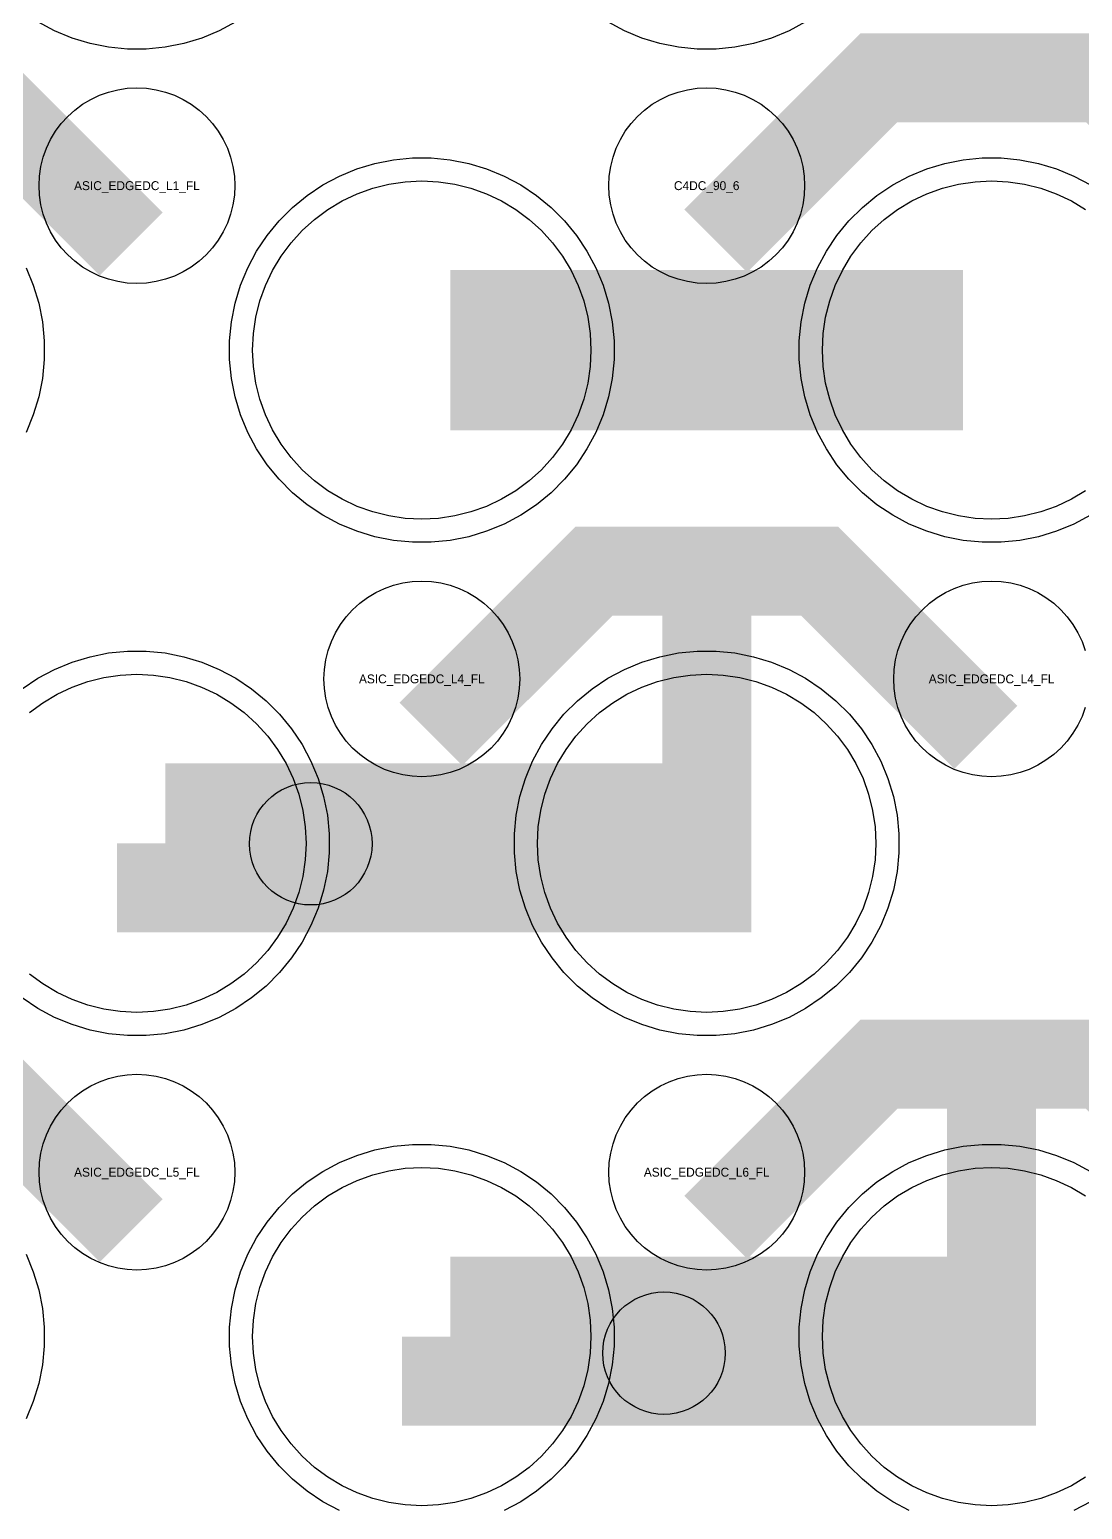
# Model space of a CAD drawing. Extents: x -11880 to 11880, y -14992 to 14992.
# Drawn here: x -10190.1 to -9894.5, y -2694.5 to -2278.8 of the extents above; entities that cross this region are included whole.
import ezdxf
from ezdxf.enums import TextEntityAlignment as Align

# ---------------------------------------------------------------- set-up
doc = ezdxf.new("R2010")
doc.units = 0
doc.header["$MEASUREMENT"] = 0
for name, color, linetype in [('GDS_775_DT_237', 138, 'CONTINUOUS'), ('RDL1_FS', 34, 'CONTINUOUS'), ('RDL_BS', 160, 'CONTINUOUS')]:
    doc.layers.add(name, color=color, linetype=linetype)

msp = doc.modelspace()

# ---------------------------------------------------------------- linework, layer by layer
at = {"layer": 'RDL1_FS'}
for points in [[(-10080, -2416.309), (-10084.657, -2416.08), (-10089.268, -2415.396), (-10093.791, -2414.264), (-10098.181, -2412.692), (-10102.395, -2410.7), (-10106.395, -2408.302), (-10110.14, -2405.524), (-10113.594, -2402.394), (-10116.724, -2398.94), (-10119.502, -2395.195), (-10121.9, -2391.195), (-10123.892, -2386.981), (-10125.464, -2382.591), (-10126.596, -2378.068), (-10127.28, -2373.457), (-10127.509, -2368.8), (-10127.28, -2364.143), (-10126.596, -2359.532), (-10125.464, -2355.009), (-10123.892, -2350.619), (-10121.9, -2346.405), (-10119.502, -2342.405), (-10116.724, -2338.66), (-10113.594, -2335.206), (-10110.14, -2332.076), (-10106.395, -2329.298), (-10102.395, -2326.9), (-10098.181, -2324.908), (-10093.791, -2323.336), (-10089.268, -2322.204), (-10084.657, -2321.52), (-10080, -2321.291), (-10075.343, -2321.52), (-10070.732, -2322.204), (-10066.209, -2323.336), (-10061.819, -2324.908), (-10057.605, -2326.9), (-10053.605, -2329.298), (-10049.86, -2332.076), (-10046.406, -2335.206), (-10043.276, -2338.66), (-10040.498, -2342.405), (-10038.1, -2346.405), (-10036.108, -2350.619), (-10034.536, -2355.009), (-10033.404, -2359.532), (-10032.72, -2364.143), (-10032.491, -2368.8), (-10032.72, -2373.457), (-10033.404, -2378.068), (-10034.536, -2382.591), (-10036.108, -2386.981), (-10038.1, -2391.195), (-10040.498, -2395.195), (-10043.276, -2398.94), (-10046.406, -2402.394), (-10049.86, -2405.524), (-10053.605, -2408.302), (-10057.605, -2410.7), (-10061.819, -2412.692), (-10066.209, -2414.264), (-10070.732, -2415.396), (-10075.343, -2416.08)], [(-10000, -2554.869), (-10004.657, -2554.64), (-10009.268, -2553.956), (-10013.791, -2552.824), (-10018.181, -2551.252), (-10022.395, -2549.26), (-10026.395, -2546.862), (-10030.14, -2544.084), (-10033.594, -2540.954), (-10036.724, -2537.5), (-10039.502, -2533.755), (-10041.9, -2529.755), (-10043.892, -2525.541), (-10045.464, -2521.151), (-10046.596, -2516.628), (-10047.28, -2512.017), (-10047.509, -2507.36), (-10047.28, -2502.703), (-10046.596, -2498.092), (-10045.464, -2493.569), (-10043.892, -2489.179), (-10041.9, -2484.965), (-10039.502, -2480.965), (-10036.724, -2477.22), (-10033.594, -2473.766), (-10030.14, -2470.636), (-10026.395, -2467.858), (-10022.395, -2465.46), (-10018.181, -2463.468), (-10013.791, -2461.896), (-10009.268, -2460.764), (-10004.657, -2460.08), (-10000, -2459.851), (-9995.343, -2460.08), (-9990.732, -2460.764), (-9986.209, -2461.896), (-9981.819, -2463.468), (-9977.605, -2465.46), (-9973.605, -2467.858), (-9969.86, -2470.636), (-9966.406, -2473.766), (-9963.276, -2477.22), (-9960.498, -2480.965), (-9958.1, -2484.965), (-9956.108, -2489.179), (-9954.536, -2493.569), (-9953.404, -2498.092), (-9952.72, -2502.703), (-9952.491, -2507.36), (-9952.72, -2512.017), (-9953.404, -2516.628), (-9954.536, -2521.151), (-9956.108, -2525.541), (-9958.1, -2529.755), (-9960.498, -2533.755), (-9963.276, -2537.5), (-9966.406, -2540.954), (-9969.86, -2544.084), (-9973.605, -2546.862), (-9977.605, -2549.26), (-9981.819, -2551.252), (-9986.209, -2552.824), (-9990.732, -2553.956), (-9995.343, -2554.64)], [(-10080, -2693.434), (-10084.657, -2693.205), (-10089.268, -2692.521), (-10093.791, -2691.389), (-10098.181, -2689.817), (-10102.395, -2687.825), (-10106.395, -2685.427), (-10110.14, -2682.649), (-10113.594, -2679.519), (-10116.724, -2676.065), (-10119.502, -2672.32), (-10121.9, -2668.32), (-10123.892, -2664.106), (-10125.464, -2659.716), (-10126.596, -2655.193), (-10127.28, -2650.582), (-10127.509, -2645.925), (-10127.28, -2641.268), (-10126.596, -2636.657), (-10125.464, -2632.134), (-10123.892, -2627.744), (-10121.9, -2623.53), (-10119.502, -2619.53), (-10116.724, -2615.785), (-10113.594, -2612.331), (-10110.14, -2609.201), (-10106.395, -2606.423), (-10102.395, -2604.025), (-10098.181, -2602.033), (-10093.791, -2600.461), (-10089.268, -2599.329), (-10084.657, -2598.645), (-10080, -2598.416), (-10075.343, -2598.645), (-10070.732, -2599.329), (-10066.209, -2600.461), (-10061.819, -2602.033), (-10057.605, -2604.025), (-10053.605, -2606.423), (-10049.86, -2609.201), (-10046.406, -2612.331), (-10043.276, -2615.785), (-10040.498, -2619.53), (-10038.1, -2623.53), (-10036.108, -2627.744), (-10034.536, -2632.134), (-10033.404, -2636.657), (-10032.72, -2641.268), (-10032.491, -2645.925), (-10032.72, -2650.582), (-10033.404, -2655.193), (-10034.536, -2659.716), (-10036.108, -2664.106), (-10038.1, -2668.32), (-10040.498, -2672.32), (-10043.276, -2676.065), (-10046.406, -2679.519), (-10049.86, -2682.649), (-10053.605, -2685.427), (-10057.605, -2687.825), (-10061.819, -2689.817), (-10066.209, -2691.389), (-10070.732, -2692.521), (-10075.343, -2693.205)]]:
    msp.add_lwpolyline(points, close=True, dxfattribs=at)
for points in [[(-9893.605, -2408.302), (-9897.605, -2410.7), (-9901.819, -2412.692), (-9906.209, -2414.264), (-9910.732, -2415.396), (-9915.343, -2416.08), (-9920, -2416.309), (-9924.657, -2416.08), (-9929.268, -2415.396), (-9933.791, -2414.264), (-9938.181, -2412.692), (-9942.395, -2410.7), (-9946.395, -2408.302), (-9950.14, -2405.524), (-9953.594, -2402.394), (-9956.724, -2398.94), (-9959.502, -2395.195), (-9961.9, -2391.195), (-9963.892, -2386.981), (-9965.464, -2382.591), (-9966.596, -2378.068), (-9967.28, -2373.457), (-9967.509, -2368.8), (-9967.28, -2364.143), (-9966.596, -2359.532), (-9965.464, -2355.009), (-9963.892, -2350.619), (-9961.9, -2346.405), (-9959.502, -2342.405), (-9956.724, -2338.66), (-9953.594, -2335.206), (-9950.14, -2332.076), (-9946.395, -2329.298), (-9942.395, -2326.9), (-9938.181, -2324.908), (-9933.791, -2323.336), (-9929.268, -2322.204), (-9924.657, -2321.52), (-9920, -2321.291), (-9915.343, -2321.52), (-9910.732, -2322.204), (-9906.209, -2323.336), (-9901.819, -2324.908), (-9897.605, -2326.9), (-9893.605, -2329.298)], [(-10190.14, -2470.636), (-10186.395, -2467.858), (-10182.395, -2465.46), (-10178.181, -2463.468), (-10173.791, -2461.896), (-10169.268, -2460.764), (-10164.657, -2460.08), (-10160, -2459.851), (-10155.343, -2460.08), (-10150.732, -2460.764), (-10146.209, -2461.896), (-10141.819, -2463.468), (-10137.605, -2465.46), (-10133.605, -2467.858), (-10129.86, -2470.636), (-10126.406, -2473.766), (-10123.276, -2477.22), (-10120.498, -2480.965), (-10118.1, -2484.965), (-10116.108, -2489.179), (-10114.536, -2493.569), (-10113.404, -2498.092), (-10112.72, -2502.703), (-10112.491, -2507.36), (-10112.72, -2512.017), (-10113.404, -2516.628), (-10114.536, -2521.151), (-10116.108, -2525.541), (-10118.1, -2529.755), (-10120.498, -2533.755), (-10123.276, -2537.5), (-10126.406, -2540.954), (-10129.86, -2544.084), (-10133.605, -2546.862), (-10137.605, -2549.26), (-10141.819, -2551.252), (-10146.209, -2552.824), (-10150.732, -2553.956), (-10155.343, -2554.64), (-10160, -2554.869), (-10164.657, -2554.64), (-10169.268, -2553.956), (-10173.791, -2552.824), (-10178.181, -2551.252), (-10182.395, -2549.26), (-10186.395, -2546.862), (-10190.14, -2544.084)], [(-9893.605, -2685.427), (-9897.605, -2687.825), (-9901.819, -2689.817), (-9906.209, -2691.389), (-9910.732, -2692.521), (-9915.343, -2693.205), (-9920, -2693.434), (-9924.657, -2693.205), (-9929.268, -2692.521), (-9933.791, -2691.389), (-9938.181, -2689.817), (-9942.395, -2687.825), (-9946.395, -2685.427), (-9950.14, -2682.649), (-9953.594, -2679.519), (-9956.724, -2676.065), (-9959.502, -2672.32), (-9961.9, -2668.32), (-9963.892, -2664.106), (-9965.464, -2659.716), (-9966.596, -2655.193), (-9967.28, -2650.582), (-9967.509, -2645.925), (-9967.28, -2641.268), (-9966.596, -2636.657), (-9965.464, -2632.134), (-9963.892, -2627.744), (-9961.9, -2623.53), (-9959.502, -2619.53), (-9956.724, -2615.785), (-9953.594, -2612.331), (-9950.14, -2609.201), (-9946.395, -2606.423), (-9942.395, -2604.025), (-9938.181, -2602.033), (-9933.791, -2600.461), (-9929.268, -2599.329), (-9924.657, -2598.645), (-9920, -2598.416), (-9915.343, -2598.645), (-9910.732, -2599.329), (-9906.209, -2600.461), (-9901.819, -2602.033), (-9897.605, -2604.025), (-9893.605, -2606.423)]]:
    msp.add_lwpolyline(points, dxfattribs=at)
for points in [[(-10071.998, -2368.8, 45, 45, 0), (-9999.998, -2368.8, 45, 45, 0)], [(-9999.998, -2368.8, 45, 45, 0), (-9927.998, -2368.8, 45, 45, 0)], [(-10151.998, -2507.36, 45, 45, 0), (-10079.998, -2507.36, 45, 45, 0)], [(-10079.998, -2507.36, 45, 45, 0), (-10007.998, -2507.36, 45, 45, 0)], [(-10071.998, -2645.925, 45, 45, 0), (-9999.998, -2645.925, 45, 45, 0)], [(-9999.998, -2645.925, 45, 45, 0), (-9927.998, -2645.925, 45, 45, 0)]]:
    msp.add_lwpolyline(points, format="xyseb", dxfattribs=at)
for centre in [(-10111.18, -2507.477), (-10012.001, -2650.568)]:
    msp.add_circle(centre, 17.2, dxfattribs=at)
at = {"layer": 'RDL_BS'}
for points in [[(-10132.223, -2276.618), (-10136.885, -2279.11), (-10141.795, -2281.141), (-10146.835, -2282.672), (-10152.062, -2283.718), (-10157.356, -2284.235), (-10162.644, -2284.235), (-10167.938, -2283.718), (-10173.165, -2282.672), (-10178.205, -2281.141), (-10183.115, -2279.11), (-10187.777, -2276.618)], [(-9972.223, -2276.618), (-9976.885, -2279.11), (-9981.795, -2281.141), (-9986.835, -2282.672), (-9992.062, -2283.718), (-9997.356, -2284.235), (-10002.644, -2284.235), (-10007.938, -2283.718), (-10013.165, -2282.672), (-10018.205, -2281.141), (-10023.115, -2279.11), (-10027.777, -2276.618)], [(-9892.223, -2415.183), (-9896.885, -2417.675), (-9901.795, -2419.706), (-9906.835, -2421.237), (-9912.062, -2422.283), (-9917.356, -2422.8), (-9922.644, -2422.8), (-9927.938, -2422.283), (-9933.165, -2421.237), (-9938.205, -2419.706), (-9943.115, -2417.675), (-9947.777, -2415.183), (-9952.191, -2412.236), (-9956.292, -2408.874), (-9960.074, -2405.092), (-9963.436, -2400.991), (-9966.383, -2396.577), (-9968.875, -2391.915), (-9970.906, -2387.005), (-9972.437, -2381.965), (-9973.483, -2376.738), (-9974, -2371.444), (-9974, -2366.156), (-9973.483, -2360.862), (-9972.437, -2355.635), (-9970.906, -2350.595), (-9968.875, -2345.685), (-9966.383, -2341.023), (-9963.436, -2336.609), (-9960.074, -2332.508), (-9956.292, -2328.726), (-9952.191, -2325.364), (-9947.777, -2322.417), (-9943.115, -2319.925), (-9938.205, -2317.894), (-9933.165, -2316.363), (-9927.938, -2315.317), (-9922.644, -2314.8), (-9917.356, -2314.8), (-9912.062, -2315.317), (-9906.835, -2316.363), (-9901.795, -2317.894), (-9896.885, -2319.925), (-9892.223, -2322.417)], [(-10191.125, -2345.685), (-10189.094, -2350.595), (-10187.563, -2355.635), (-10186.517, -2360.862), (-10186, -2366.156), (-10186, -2371.444), (-10186.517, -2376.738), (-10187.563, -2381.965), (-10189.094, -2387.005), (-10191.125, -2391.915)], [(-9893.691, -2469.156), (-9894.598, -2471.691), (-9895.75, -2474.128), (-9897.143, -2476.452), (-9898.746, -2478.615), (-9900.558, -2480.614), (-9902.557, -2482.426), (-9904.72, -2484.029), (-9907.044, -2485.422), (-9909.481, -2486.574), (-9912.016, -2487.481), (-9914.635, -2488.138), (-9917.307, -2488.534), (-9920, -2488.666), (-9922.693, -2488.534), (-9925.365, -2488.138), (-9927.984, -2487.481), (-9930.519, -2486.574), (-9932.956, -2485.422), (-9935.28, -2484.029), (-9937.443, -2482.426), (-9939.442, -2480.614), (-9941.254, -2478.615), (-9942.857, -2476.452), (-9944.25, -2474.128), (-9945.402, -2471.691), (-9946.309, -2469.156), (-9946.966, -2466.537), (-9947.362, -2463.865), (-9947.494, -2461.172), (-9947.362, -2458.479), (-9946.966, -2455.807), (-9946.309, -2453.188), (-9945.402, -2450.653), (-9944.25, -2448.216), (-9942.857, -2445.892), (-9941.254, -2443.729), (-9939.442, -2441.73), (-9937.443, -2439.918), (-9935.28, -2438.315), (-9932.956, -2436.922), (-9930.519, -2435.77), (-9927.984, -2434.863), (-9925.365, -2434.206), (-9922.693, -2433.81), (-9920, -2433.678), (-9917.307, -2433.81), (-9914.635, -2434.206), (-9912.016, -2434.863), (-9909.481, -2435.77), (-9907.044, -2436.922), (-9904.72, -2438.315), (-9902.557, -2439.918), (-9900.558, -2441.73), (-9898.746, -2443.729), (-9897.143, -2445.892), (-9895.75, -2448.216), (-9894.598, -2450.653), (-9893.691, -2453.188)], [(-10192.191, -2463.924), (-10187.777, -2460.977), (-10183.115, -2458.485), (-10178.205, -2456.454), (-10173.165, -2454.923), (-10167.938, -2453.877), (-10162.644, -2453.36), (-10157.356, -2453.36), (-10152.062, -2453.877), (-10146.835, -2454.923), (-10141.795, -2456.454), (-10136.885, -2458.485), (-10132.223, -2460.977), (-10127.809, -2463.924), (-10123.708, -2467.286), (-10119.926, -2471.068), (-10116.564, -2475.169), (-10113.617, -2479.583), (-10111.125, -2484.245), (-10109.094, -2489.155), (-10107.563, -2494.195), (-10106.517, -2499.422), (-10106, -2504.716), (-10106, -2510.004), (-10106.517, -2515.298), (-10107.563, -2520.525), (-10109.094, -2525.565), (-10111.125, -2530.475), (-10113.617, -2535.137), (-10116.564, -2539.551), (-10119.926, -2543.652), (-10123.708, -2547.434), (-10127.809, -2550.796), (-10132.223, -2553.743), (-10136.885, -2556.235), (-10141.795, -2558.266), (-10146.835, -2559.797), (-10152.062, -2560.843), (-10157.356, -2561.36), (-10162.644, -2561.36), (-10167.938, -2560.843), (-10173.165, -2559.797), (-10178.205, -2558.266), (-10183.115, -2556.235), (-10187.777, -2553.743), (-10192.191, -2550.796)], [(-10103.115, -2694.8), (-10107.777, -2692.308), (-10112.191, -2689.361), (-10116.292, -2685.999), (-10120.074, -2682.217), (-10123.436, -2678.116), (-10126.383, -2673.702), (-10128.875, -2669.04), (-10130.906, -2664.13), (-10132.437, -2659.09), (-10133.483, -2653.863), (-10134, -2648.569), (-10134, -2643.281), (-10133.483, -2637.987), (-10132.437, -2632.76), (-10130.906, -2627.72), (-10128.875, -2622.81), (-10126.383, -2618.148), (-10123.436, -2613.734), (-10120.074, -2609.633), (-10116.292, -2605.851), (-10112.191, -2602.489), (-10107.777, -2599.542), (-10103.115, -2597.05), (-10098.205, -2595.019), (-10093.165, -2593.488), (-10087.938, -2592.442), (-10082.644, -2591.925), (-10077.356, -2591.925), (-10072.062, -2592.442), (-10066.835, -2593.488), (-10061.795, -2595.019), (-10056.885, -2597.05), (-10052.223, -2599.542), (-10047.809, -2602.489), (-10043.708, -2605.851), (-10039.926, -2609.633), (-10036.564, -2613.734), (-10033.617, -2618.148), (-10031.125, -2622.81), (-10029.094, -2627.72), (-10027.563, -2632.76), (-10026.517, -2637.987), (-10026, -2643.281), (-10026, -2648.569), (-10026.517, -2653.863), (-10027.563, -2659.09), (-10029.094, -2664.13), (-10031.125, -2669.04), (-10033.617, -2673.702), (-10036.564, -2678.116), (-10039.926, -2682.217), (-10043.708, -2685.999), (-10047.809, -2689.361), (-10052.223, -2692.308), (-10056.885, -2694.8)], [(-9943.115, -2694.8), (-9947.777, -2692.308), (-9952.191, -2689.361), (-9956.292, -2685.999), (-9960.074, -2682.217), (-9963.436, -2678.116), (-9966.383, -2673.702), (-9968.875, -2669.04), (-9970.906, -2664.13), (-9972.437, -2659.09), (-9973.483, -2653.863), (-9974, -2648.569), (-9974, -2643.281), (-9973.483, -2637.987), (-9972.437, -2632.76), (-9970.906, -2627.72), (-9968.875, -2622.81), (-9966.383, -2618.148), (-9963.436, -2613.734), (-9960.074, -2609.633), (-9956.292, -2605.851), (-9952.191, -2602.489), (-9947.777, -2599.542), (-9943.115, -2597.05), (-9938.205, -2595.019), (-9933.165, -2593.488), (-9927.938, -2592.442), (-9922.644, -2591.925), (-9917.356, -2591.925), (-9912.062, -2592.442), (-9906.835, -2593.488), (-9901.795, -2595.019), (-9896.885, -2597.05), (-9892.223, -2599.542)], [(-10191.125, -2622.81), (-10189.094, -2627.72), (-10187.563, -2632.76), (-10186.517, -2637.987), (-10186, -2643.281), (-10186, -2648.569), (-10186.517, -2653.863), (-10187.563, -2659.09), (-10189.094, -2664.13), (-10191.125, -2669.04)], [(-9892.223, -2692.308), (-9896.885, -2694.8)]]:
    msp.add_lwpolyline(points, dxfattribs=at)
for points in [[(-10161.599, -2339.013, 25, 25, 0), (-10208.313, -2292.299, 25, 25, 0), (-10238.071, -2292.299, 25, 25, 0)], [(-9997.438, -2338.114, 25, 25, 0), (-9951.623, -2292.299, 25, 25, 0), (-9918.07, -2292.299, 25, 25, 0)], [(-9841.599, -2339.013, 25, 25, 0), (-9888.313, -2292.299, 25, 25, 0), (-9918.071, -2292.299, 25, 25, 0)], [(-10000, -2532.36, 25, 25, 0), (-10000, -2418.359, 25, 25, 0)], [(-10077.438, -2476.674, 25, 25, 0), (-10031.623, -2430.859, 25, 25, 0), (-9998.07, -2430.859, 25, 25, 0)], [(-9921.599, -2477.573, 25, 25, 0), (-9968.313, -2430.859, 25, 25, 0), (-9998.071, -2430.859, 25, 25, 0)], [(-10165.603, -2519.86, 25, 25, 0), (-9987.5, -2519.86, 25, 25, 0)], [(-9920, -2670.925, 25, 25, 0), (-9920, -2556.924, 25, 25, 0)], [(-10161.599, -2616.138, 25, 25, 0), (-10208.313, -2569.424, 25, 25, 0), (-10238.071, -2569.424, 25, 25, 0)], [(-9997.438, -2615.239, 25, 25, 0), (-9951.623, -2569.424, 25, 25, 0), (-9918.07, -2569.424, 25, 25, 0)], [(-9841.599, -2616.138, 25, 25, 0), (-9888.313, -2569.424, 25, 25, 0), (-9918.071, -2569.424, 25, 25, 0)], [(-10085.603, -2658.425, 25, 25, 0), (-9907.5, -2658.425, 25, 25, 0)]]:
    msp.add_lwpolyline(points, format="xyseb", dxfattribs=at)
for points in [[(-10160, -2350.106), (-10162.693, -2349.974), (-10165.365, -2349.578), (-10167.984, -2348.921), (-10170.519, -2348.014), (-10172.956, -2346.862), (-10175.28, -2345.469), (-10177.443, -2343.866), (-10179.442, -2342.054), (-10181.254, -2340.055), (-10182.857, -2337.892), (-10184.25, -2335.568), (-10185.402, -2333.131), (-10186.309, -2330.596), (-10186.966, -2327.977), (-10187.362, -2325.305), (-10187.494, -2322.612), (-10187.362, -2319.919), (-10186.966, -2317.247), (-10186.309, -2314.628), (-10185.402, -2312.093), (-10184.25, -2309.656), (-10182.857, -2307.332), (-10181.254, -2305.169), (-10179.442, -2303.17), (-10177.443, -2301.358), (-10175.28, -2299.755), (-10172.956, -2298.362), (-10170.519, -2297.21), (-10167.984, -2296.303), (-10165.365, -2295.646), (-10162.693, -2295.25), (-10160, -2295.118), (-10157.307, -2295.25), (-10154.635, -2295.646), (-10152.016, -2296.303), (-10149.481, -2297.21), (-10147.044, -2298.362), (-10144.72, -2299.755), (-10142.557, -2301.358), (-10140.558, -2303.17), (-10138.746, -2305.169), (-10137.143, -2307.332), (-10135.75, -2309.656), (-10134.598, -2312.093), (-10133.691, -2314.628), (-10133.034, -2317.247), (-10132.638, -2319.919), (-10132.506, -2322.612), (-10132.638, -2325.305), (-10133.034, -2327.977), (-10133.691, -2330.596), (-10134.598, -2333.131), (-10135.75, -2335.568), (-10137.143, -2337.892), (-10138.746, -2340.055), (-10140.558, -2342.054), (-10142.557, -2343.866), (-10144.72, -2345.469), (-10147.044, -2346.862), (-10149.481, -2348.014), (-10152.016, -2348.921), (-10154.635, -2349.578), (-10157.307, -2349.974)], [(-10000, -2350.106), (-10002.693, -2349.974), (-10005.365, -2349.578), (-10007.984, -2348.921), (-10010.519, -2348.014), (-10012.956, -2346.862), (-10015.28, -2345.469), (-10017.443, -2343.866), (-10019.442, -2342.054), (-10021.254, -2340.055), (-10022.857, -2337.892), (-10024.25, -2335.568), (-10025.402, -2333.131), (-10026.309, -2330.596), (-10026.966, -2327.977), (-10027.362, -2325.305), (-10027.494, -2322.612), (-10027.362, -2319.919), (-10026.966, -2317.247), (-10026.309, -2314.628), (-10025.402, -2312.093), (-10024.25, -2309.656), (-10022.857, -2307.332), (-10021.254, -2305.169), (-10019.442, -2303.17), (-10017.443, -2301.358), (-10015.28, -2299.755), (-10012.956, -2298.362), (-10010.519, -2297.21), (-10007.984, -2296.303), (-10005.365, -2295.646), (-10002.693, -2295.25), (-10000, -2295.118), (-9997.307, -2295.25), (-9994.635, -2295.646), (-9992.016, -2296.303), (-9989.481, -2297.21), (-9987.044, -2298.362), (-9984.72, -2299.755), (-9982.557, -2301.358), (-9980.558, -2303.17), (-9978.746, -2305.169), (-9977.143, -2307.332), (-9975.75, -2309.656), (-9974.598, -2312.093), (-9973.691, -2314.628), (-9973.034, -2317.247), (-9972.638, -2319.919), (-9972.506, -2322.612), (-9972.638, -2325.305), (-9973.034, -2327.977), (-9973.691, -2330.596), (-9974.598, -2333.131), (-9975.75, -2335.568), (-9977.143, -2337.892), (-9978.746, -2340.055), (-9980.558, -2342.054), (-9982.557, -2343.866), (-9984.72, -2345.469), (-9987.044, -2346.862), (-9989.481, -2348.014), (-9992.016, -2348.921), (-9994.635, -2349.578), (-9997.307, -2349.974)], [(-10082.644, -2422.8), (-10087.938, -2422.283), (-10093.165, -2421.237), (-10098.205, -2419.706), (-10103.115, -2417.675), (-10107.777, -2415.183), (-10112.191, -2412.236), (-10116.292, -2408.874), (-10120.074, -2405.092), (-10123.436, -2400.991), (-10126.383, -2396.577), (-10128.875, -2391.915), (-10130.906, -2387.005), (-10132.437, -2381.965), (-10133.483, -2376.738), (-10134, -2371.444), (-10134, -2366.156), (-10133.483, -2360.862), (-10132.437, -2355.635), (-10130.906, -2350.595), (-10128.875, -2345.685), (-10126.383, -2341.023), (-10123.436, -2336.609), (-10120.074, -2332.508), (-10116.292, -2328.726), (-10112.191, -2325.364), (-10107.777, -2322.417), (-10103.115, -2319.925), (-10098.205, -2317.894), (-10093.165, -2316.363), (-10087.938, -2315.317), (-10082.644, -2314.8), (-10077.356, -2314.8), (-10072.062, -2315.317), (-10066.835, -2316.363), (-10061.795, -2317.894), (-10056.885, -2319.925), (-10052.223, -2322.417), (-10047.809, -2325.364), (-10043.708, -2328.726), (-10039.926, -2332.508), (-10036.564, -2336.609), (-10033.617, -2341.023), (-10031.125, -2345.685), (-10029.094, -2350.595), (-10027.563, -2355.635), (-10026.517, -2360.862), (-10026, -2366.156), (-10026, -2371.444), (-10026.517, -2376.738), (-10027.563, -2381.965), (-10029.094, -2387.005), (-10031.125, -2391.915), (-10033.617, -2396.577), (-10036.564, -2400.991), (-10039.926, -2405.092), (-10043.708, -2408.874), (-10047.809, -2412.236), (-10052.223, -2415.183), (-10056.885, -2417.675), (-10061.795, -2419.706), (-10066.835, -2421.237), (-10072.062, -2422.283), (-10077.356, -2422.8)], [(-10080, -2488.666), (-10082.693, -2488.534), (-10085.365, -2488.138), (-10087.984, -2487.481), (-10090.519, -2486.574), (-10092.956, -2485.422), (-10095.28, -2484.029), (-10097.443, -2482.426), (-10099.442, -2480.614), (-10101.254, -2478.615), (-10102.857, -2476.452), (-10104.25, -2474.128), (-10105.402, -2471.691), (-10106.309, -2469.156), (-10106.966, -2466.537), (-10107.362, -2463.865), (-10107.494, -2461.172), (-10107.362, -2458.479), (-10106.966, -2455.807), (-10106.309, -2453.188), (-10105.402, -2450.653), (-10104.25, -2448.216), (-10102.857, -2445.892), (-10101.254, -2443.729), (-10099.442, -2441.73), (-10097.443, -2439.918), (-10095.28, -2438.315), (-10092.956, -2436.922), (-10090.519, -2435.77), (-10087.984, -2434.863), (-10085.365, -2434.206), (-10082.693, -2433.81), (-10080, -2433.678), (-10077.307, -2433.81), (-10074.635, -2434.206), (-10072.016, -2434.863), (-10069.481, -2435.77), (-10067.044, -2436.922), (-10064.72, -2438.315), (-10062.557, -2439.918), (-10060.558, -2441.73), (-10058.746, -2443.729), (-10057.143, -2445.892), (-10055.75, -2448.216), (-10054.598, -2450.653), (-10053.691, -2453.188), (-10053.034, -2455.807), (-10052.638, -2458.479), (-10052.506, -2461.172), (-10052.638, -2463.865), (-10053.034, -2466.537), (-10053.691, -2469.156), (-10054.598, -2471.691), (-10055.75, -2474.128), (-10057.143, -2476.452), (-10058.746, -2478.615), (-10060.558, -2480.614), (-10062.557, -2482.426), (-10064.72, -2484.029), (-10067.044, -2485.422), (-10069.481, -2486.574), (-10072.016, -2487.481), (-10074.635, -2488.138), (-10077.307, -2488.534)], [(-10002.644, -2561.36), (-10007.938, -2560.843), (-10013.165, -2559.797), (-10018.205, -2558.266), (-10023.115, -2556.235), (-10027.777, -2553.743), (-10032.191, -2550.796), (-10036.292, -2547.434), (-10040.074, -2543.652), (-10043.436, -2539.551), (-10046.383, -2535.137), (-10048.875, -2530.475), (-10050.906, -2525.565), (-10052.437, -2520.525), (-10053.483, -2515.298), (-10054, -2510.004), (-10054, -2504.716), (-10053.483, -2499.422), (-10052.437, -2494.195), (-10050.906, -2489.155), (-10048.875, -2484.245), (-10046.383, -2479.583), (-10043.436, -2475.169), (-10040.074, -2471.068), (-10036.292, -2467.286), (-10032.191, -2463.924), (-10027.777, -2460.977), (-10023.115, -2458.485), (-10018.205, -2456.454), (-10013.165, -2454.923), (-10007.938, -2453.877), (-10002.644, -2453.36), (-9997.356, -2453.36), (-9992.062, -2453.877), (-9986.835, -2454.923), (-9981.795, -2456.454), (-9976.885, -2458.485), (-9972.223, -2460.977), (-9967.809, -2463.924), (-9963.708, -2467.286), (-9959.926, -2471.068), (-9956.564, -2475.169), (-9953.617, -2479.583), (-9951.125, -2484.245), (-9949.094, -2489.155), (-9947.563, -2494.195), (-9946.517, -2499.422), (-9946, -2504.716), (-9946, -2510.004), (-9946.517, -2515.298), (-9947.563, -2520.525), (-9949.094, -2525.565), (-9951.125, -2530.475), (-9953.617, -2535.137), (-9956.564, -2539.551), (-9959.926, -2543.652), (-9963.708, -2547.434), (-9967.809, -2550.796), (-9972.223, -2553.743), (-9976.885, -2556.235), (-9981.795, -2558.266), (-9986.835, -2559.797), (-9992.062, -2560.843), (-9997.356, -2561.36)], [(-10160, -2627.231), (-10162.693, -2627.099), (-10165.365, -2626.703), (-10167.984, -2626.046), (-10170.519, -2625.139), (-10172.956, -2623.987), (-10175.28, -2622.594), (-10177.443, -2620.991), (-10179.442, -2619.179), (-10181.254, -2617.18), (-10182.857, -2615.017), (-10184.25, -2612.693), (-10185.402, -2610.256), (-10186.309, -2607.721), (-10186.966, -2605.102), (-10187.362, -2602.43), (-10187.494, -2599.737), (-10187.362, -2597.044), (-10186.966, -2594.372), (-10186.309, -2591.753), (-10185.402, -2589.218), (-10184.25, -2586.781), (-10182.857, -2584.457), (-10181.254, -2582.294), (-10179.442, -2580.295), (-10177.443, -2578.483), (-10175.28, -2576.88), (-10172.956, -2575.487), (-10170.519, -2574.335), (-10167.984, -2573.428), (-10165.365, -2572.771), (-10162.693, -2572.375), (-10160, -2572.243), (-10157.307, -2572.375), (-10154.635, -2572.771), (-10152.016, -2573.428), (-10149.481, -2574.335), (-10147.044, -2575.487), (-10144.72, -2576.88), (-10142.557, -2578.483), (-10140.558, -2580.295), (-10138.746, -2582.294), (-10137.143, -2584.457), (-10135.75, -2586.781), (-10134.598, -2589.218), (-10133.691, -2591.753), (-10133.034, -2594.372), (-10132.638, -2597.044), (-10132.506, -2599.737), (-10132.638, -2602.43), (-10133.034, -2605.102), (-10133.691, -2607.721), (-10134.598, -2610.256), (-10135.75, -2612.693), (-10137.143, -2615.017), (-10138.746, -2617.18), (-10140.558, -2619.179), (-10142.557, -2620.991), (-10144.72, -2622.594), (-10147.044, -2623.987), (-10149.481, -2625.139), (-10152.016, -2626.046), (-10154.635, -2626.703), (-10157.307, -2627.099)], [(-10000, -2627.231), (-10002.693, -2627.099), (-10005.365, -2626.703), (-10007.984, -2626.046), (-10010.519, -2625.139), (-10012.956, -2623.987), (-10015.28, -2622.594), (-10017.443, -2620.991), (-10019.442, -2619.179), (-10021.254, -2617.18), (-10022.857, -2615.017), (-10024.25, -2612.693), (-10025.402, -2610.256), (-10026.309, -2607.721), (-10026.966, -2605.102), (-10027.362, -2602.43), (-10027.494, -2599.737), (-10027.362, -2597.044), (-10026.966, -2594.372), (-10026.309, -2591.753), (-10025.402, -2589.218), (-10024.25, -2586.781), (-10022.857, -2584.457), (-10021.254, -2582.294), (-10019.442, -2580.295), (-10017.443, -2578.483), (-10015.28, -2576.88), (-10012.956, -2575.487), (-10010.519, -2574.335), (-10007.984, -2573.428), (-10005.365, -2572.771), (-10002.693, -2572.375), (-10000, -2572.243), (-9997.307, -2572.375), (-9994.635, -2572.771), (-9992.016, -2573.428), (-9989.481, -2574.335), (-9987.044, -2575.487), (-9984.72, -2576.88), (-9982.557, -2578.483), (-9980.558, -2580.295), (-9978.746, -2582.294), (-9977.143, -2584.457), (-9975.75, -2586.781), (-9974.598, -2589.218), (-9973.691, -2591.753), (-9973.034, -2594.372), (-9972.638, -2597.044), (-9972.506, -2599.737), (-9972.638, -2602.43), (-9973.034, -2605.102), (-9973.691, -2607.721), (-9974.598, -2610.256), (-9975.75, -2612.693), (-9977.143, -2615.017), (-9978.746, -2617.18), (-9980.558, -2619.179), (-9982.557, -2620.991), (-9984.72, -2622.594), (-9987.044, -2623.987), (-9989.481, -2625.139), (-9992.016, -2626.046), (-9994.635, -2626.703), (-9997.307, -2627.099)]]:
    msp.add_lwpolyline(points, close=True, dxfattribs=at)

# ---------------------------------------------------------------- texts
at = {"layer": 'GDS_775_DT_237'}
for s, p in [('ASIC_EDGEDC_L1_FL', (-10160, -2322.612)), ('ASIC_EDGEDC_L1_FL', (-10160, -2322.612)), ('C4DC_90_6', (-10000, -2322.612)), ('C4DC_90_6', (-10000, -2322.612)), ('ASIC_EDGEDC_L4_FL', (-10080, -2461.172)), ('ASIC_EDGEDC_L4_FL', (-10080, -2461.172)), ('ASIC_EDGEDC_L4_FL', (-9920, -2461.172)), ('ASIC_EDGEDC_L4_FL', (-9920, -2461.172)), ('ASIC_EDGEDC_L5_FL', (-10160, -2599.737)), ('ASIC_EDGEDC_L5_FL', (-10160, -2599.737)), ('ASIC_EDGEDC_L6_FL', (-10000, -2599.737)), ('ASIC_EDGEDC_L6_FL', (-10000, -2599.737))]:
    msp.add_text(s, height=2.5, dxfattribs=at).set_placement(p, align=Align.MIDDLE_CENTER)

doc.saveas('drawing.dxf')
